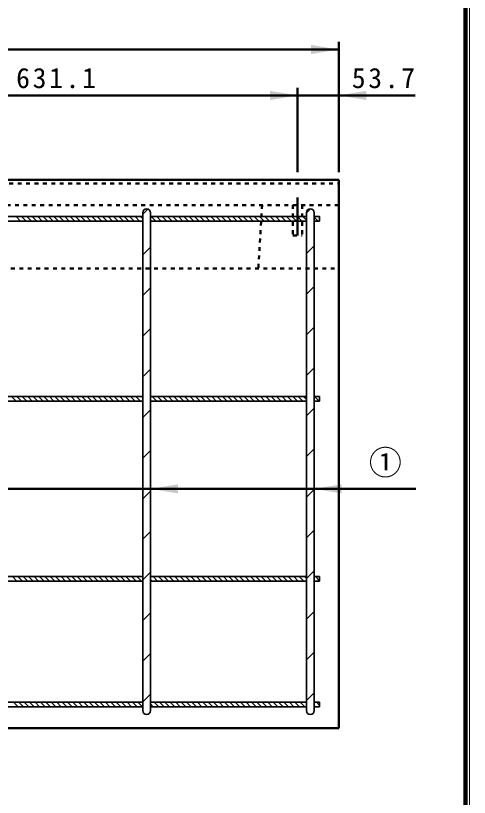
# Model space of a CAD drawing. Units: millimetres, scale not verified. Extents: x 100 to 4105, y 100 to 2870.
# Drawn here: x 3512 to 4105, y 798 to 1819 of the extents above; entities that cross this region are included whole.
import ezdxf
from ezdxf.enums import TextEntityAlignment as Align

# ---------------------------------------------------------------- set-up
doc = ezdxf.new("R2010")
doc.units = ezdxf.units.MM
doc.header["$LTSCALE"] = 5
doc.linetypes.add('USER1', pattern=[2.2, 1, -1.2])
doc.linetypes.add('USER2', pattern=[13.4, 10, -1.2, 1, -1.2])
doc.layers.add('V-nasSTD', color=7, linetype='Continuous', lineweight=35)
doc.styles.add('ＭＳ ゴシック', font='')
doc.styles.get('ＭＳ ゴシック').set_extended_font_data('MS Gothic')

msp = doc.modelspace()

# ---------------------------------------------------------------- hatches: boundary and pattern name
at = {"layer": 'V-nasSTD'}
for points in [[(3898.168, 1768.655), (3934.168, 1774.655), (3898.168, 1780.655)], [(3844.468, 1708.655), (3880.468, 1714.655), (3844.468, 1720.655)], [(3970.168, 1720.655), (3934.168, 1714.655), (3970.168, 1708.655)], [(3724.168, 1207.155), (3688.168, 1201.155), (3724.168, 1195.155)], [(3938.168, 1207.155), (3902.168, 1201.155), (3938.168, 1195.155)]]:
    msp.add_hatch(color=256, dxfattribs=at).paths.add_polyline_path(points)

# ---------------------------------------------------------------- linework, layer by layer
at = {"layer": 'V-nasSTD', "lineweight": 100}
msp.add_line((4100, 105), (4100, 2865), dxfattribs=at)
at = {"layer": 'V-nasSTD', "lineweight": 50}
for p, q in [((3934.168, 1614.655), (3934.168, 1784.655)), ((1934.168, 1774.655), (3934.168, 1774.655)), ((3880.468, 1614.655), (3880.468, 1724.655)), ((3249.368, 1714.655), (3880.468, 1714.655)), ((3880.468, 1714.655), (3934.168, 1714.655)), ((3934.168, 1714.655), (4034.168, 1714.655)), ((1934.168, 1604.655), (3934.168, 1604.655)), ((3934.168, 1604.655), (3934.168, 888.655)), ((4035.168, 1201.155), (3260.168, 1201.155)), ((1934.168, 888.655), (3934.168, 888.655))]:
    msp.add_line(p, q, dxfattribs=at)
at = {"layer": 'V-nasSTD', "linetype": 'USER1', "lineweight": 50}
for p, q in [((3195.668, 1599.655), (3934.168, 1599.655)), ((3934.168, 1571.655), (3195.668, 1571.655)), ((3834.168, 1571.655), (3829.168, 1488.655)), ((3874.468, 1571.655), (3874.468, 1531.655)), ((3886.468, 1571.655), (3886.468, 1531.655)), ((3874.468, 1531.655), (3886.468, 1531.655)), ((3186.918, 1488.655), (3934.168, 1488.655))]:
    msp.add_line(p, q, dxfattribs=at)
at = {"layer": 'V-nasSTD', "linetype": 'USER2', "lineweight": 50}
msp.add_line((3880.468, 1581.655), (3880.468, 1531.655), dxfattribs=at)
at = {"layer": 'V-nasSTD'}
for p, q in [((3678.168, 1559.582), (3684.922, 1566.337)), ((3678.168, 1561.655), (3678.168, 911.655)), ((3688.168, 1561.655), (3688.168, 911.655)), ((3892.168, 1561.45), (3897.368, 1566.651)), ((3892.168, 1561.655), (3892.168, 911.655)), ((3902.168, 1561.655), (3902.168, 911.655)), ((3902.168, 1561.655), (3902.168, 1556.655)), ((3902.168, 1561.655), (3902.168, 1556.655)), ((3474.168, 1556.655), (3678.168, 1556.655)), ((3512.5, 1556.655), (3518.5, 1550.655)), ((3519.571, 1556.655), (3525.571, 1550.655)), ((3526.643, 1556.655), (3532.643, 1550.655)), ((3533.714, 1556.655), (3539.714, 1550.655)), ((3540.785, 1556.655), (3546.785, 1550.655)), ((3547.856, 1556.655), (3553.856, 1550.655)), ((3554.927, 1556.655), (3560.927, 1550.655)), ((3561.998, 1556.655), (3567.998, 1550.655)), ((3569.069, 1556.655), (3575.069, 1550.655)), ((3576.14, 1556.655), (3582.14, 1550.655)), ((3583.211, 1556.655), (3589.211, 1550.655)), ((3590.282, 1556.655), (3596.282, 1550.655)), ((3597.353, 1556.655), (3603.353, 1550.655)), ((3604.424, 1556.655), (3610.424, 1550.655)), ((3611.495, 1556.655), (3617.495, 1550.655)), ((3618.566, 1556.655), (3624.566, 1550.655)), ((3625.637, 1556.655), (3631.637, 1550.655)), ((3632.709, 1556.655), (3638.709, 1550.655)), ((3639.78, 1556.655), (3645.78, 1550.655)), ((3646.851, 1556.655), (3652.851, 1550.655)), ((3653.922, 1556.655), (3659.922, 1550.655)), ((3660.993, 1556.655), (3666.993, 1550.655)), ((3668.064, 1556.655), (3674.064, 1550.655)), ((3675.135, 1556.655), (3678.168, 1553.622)), ((3688.168, 1556.655), (3892.168, 1556.655)), ((3689.277, 1556.655), (3695.277, 1550.655)), ((3696.348, 1556.655), (3702.348, 1550.655)), ((3703.419, 1556.655), (3709.419, 1550.655)), ((3710.49, 1556.655), (3716.49, 1550.655)), ((3717.561, 1556.655), (3723.561, 1550.655)), ((3724.632, 1556.655), (3730.632, 1550.655)), ((3731.703, 1556.655), (3737.703, 1550.655)), ((3738.775, 1556.655), (3744.775, 1550.655)), ((3745.846, 1556.655), (3751.846, 1550.655)), ((3752.917, 1556.655), (3758.917, 1550.655)), ((3759.988, 1556.655), (3765.988, 1550.655)), ((3767.059, 1556.655), (3773.059, 1550.655)), ((3774.13, 1556.655), (3780.13, 1550.655)), ((3781.201, 1556.655), (3787.201, 1550.655)), ((3788.272, 1556.655), (3794.272, 1550.655)), ((3795.343, 1556.655), (3801.343, 1550.655)), ((3802.414, 1556.655), (3808.414, 1550.655)), ((3809.485, 1556.655), (3815.485, 1550.655)), ((3816.556, 1556.655), (3822.556, 1550.655)), ((3823.627, 1556.655), (3829.627, 1550.655)), ((3830.698, 1556.655), (3836.698, 1550.655)), ((3833.264, 1556.655), (3874.468, 1556.655)), ((3837.769, 1556.655), (3843.769, 1550.655)), ((3844.841, 1556.655), (3850.841, 1550.655)), ((3851.912, 1556.655), (3857.912, 1550.655)), ((3858.983, 1556.655), (3864.983, 1550.655)), ((3866.054, 1556.655), (3872.054, 1550.655)), ((3873.125, 1556.655), (3879.125, 1550.655)), ((3874.468, 1556.655), (3880.468, 1556.655)), ((3880.196, 1556.655), (3886.196, 1550.655)), ((3880.468, 1556.655), (3886.468, 1556.655)), ((3886.468, 1556.655), (3892.168, 1556.655)), ((3887.267, 1556.655), (3892.168, 1551.754)), ((3902.168, 1556.655), (3909.168, 1556.655)), ((3902.168, 1555.896), (3907.409, 1550.655)), ((3908.48, 1556.655), (3909.168, 1555.967)), ((3909.168, 1556.655), (3909.168, 1550.655)), ((3474.168, 1550.655), (3678.168, 1550.655)), ((3688.168, 1550.655), (3892.168, 1550.655)), ((3874.468, 1550.655), (3832.902, 1550.655)), ((3880.468, 1550.655), (3874.468, 1550.655)), ((3886.468, 1550.655), (3880.468, 1550.655)), ((3892.168, 1550.655), (3886.468, 1550.655)), ((3902.168, 1550.655), (3909.168, 1550.655)), ((3678.168, 1506.549), (3688.168, 1516.549)), ((3892.168, 1508.417), (3902.168, 1518.417)), ((3678.168, 1453.516), (3688.168, 1463.516)), ((3892.168, 1455.384), (3902.168, 1465.384)), ((3678.168, 1400.483), (3688.168, 1410.483)), ((3892.168, 1402.351), (3902.168, 1412.351)), ((3678.168, 1347.45), (3688.168, 1357.45)), ((3892.168, 1349.318), (3902.168, 1359.318)), ((3474.168, 1321.655), (3678.168, 1321.655)), ((3506.582, 1321.655), (3512.582, 1315.655)), ((3513.653, 1321.655), (3519.653, 1315.655)), ((3520.724, 1321.655), (3526.724, 1315.655)), ((3527.795, 1321.655), (3533.795, 1315.655)), ((3534.866, 1321.655), (3540.866, 1315.655)), ((3541.937, 1321.655), (3547.937, 1315.655)), ((3549.008, 1321.655), (3555.008, 1315.655)), ((3556.079, 1321.655), (3562.079, 1315.655)), ((3563.15, 1321.655), (3569.15, 1315.655)), ((3570.221, 1321.655), (3576.221, 1315.655)), ((3577.292, 1321.655), (3583.292, 1315.655)), ((3584.363, 1321.655), (3590.363, 1315.655)), ((3591.434, 1321.655), (3597.434, 1315.655)), ((3598.505, 1321.655), (3604.505, 1315.655)), ((3605.576, 1321.655), (3611.576, 1315.655)), ((3612.648, 1321.655), (3618.648, 1315.655)), ((3619.719, 1321.655), (3625.719, 1315.655)), ((3626.79, 1321.655), (3632.79, 1315.655)), ((3633.861, 1321.655), (3639.861, 1315.655)), ((3640.932, 1321.655), (3646.932, 1315.655)), ((3648.003, 1321.655), (3654.003, 1315.655)), ((3655.074, 1321.655), (3661.074, 1315.655)), ((3662.145, 1321.655), (3668.145, 1315.655)), ((3669.216, 1321.655), (3675.216, 1315.655)), ((3676.287, 1321.655), (3678.168, 1319.774)), ((3688.168, 1321.655), (3892.168, 1321.655)), ((3688.168, 1316.845), (3689.358, 1315.655)), ((3690.429, 1321.655), (3696.429, 1315.655)), ((3697.5, 1321.655), (3703.5, 1315.655)), ((3704.571, 1321.655), (3710.571, 1315.655)), ((3711.643, 1321.655), (3717.643, 1315.655)), ((3718.714, 1321.655), (3724.714, 1315.655)), ((3725.785, 1321.655), (3731.785, 1315.655)), ((3732.856, 1321.655), (3738.856, 1315.655)), ((3739.927, 1321.655), (3745.927, 1315.655)), ((3746.998, 1321.655), (3752.998, 1315.655)), ((3754.069, 1321.655), (3760.069, 1315.655)), ((3761.14, 1321.655), (3767.14, 1315.655)), ((3768.211, 1321.655), (3774.211, 1315.655)), ((3775.282, 1321.655), (3781.282, 1315.655)), ((3782.353, 1321.655), (3788.353, 1315.655)), ((3789.424, 1321.655), (3795.424, 1315.655)), ((3796.495, 1321.655), (3802.495, 1315.655)), ((3803.566, 1321.655), (3809.566, 1315.655)), ((3810.637, 1321.655), (3816.637, 1315.655)), ((3817.709, 1321.655), (3823.709, 1315.655)), ((3824.78, 1321.655), (3830.78, 1315.655)), ((3831.851, 1321.655), (3837.851, 1315.655)), ((3838.922, 1321.655), (3844.922, 1315.655)), ((3845.993, 1321.655), (3851.993, 1315.655)), ((3853.064, 1321.655), (3859.064, 1315.655)), ((3860.135, 1321.655), (3866.135, 1315.655)), ((3867.206, 1321.655), (3873.206, 1315.655)), ((3874.277, 1321.655), (3880.277, 1315.655)), ((3881.348, 1321.655), (3887.348, 1315.655)), ((3888.419, 1321.655), (3892.168, 1317.906)), ((3902.168, 1321.655), (3909.168, 1321.655)), ((3902.561, 1321.655), (3908.561, 1315.655)), ((3909.168, 1321.655), (3909.168, 1315.655)), ((3909.168, 1315.655), (3909.168, 1318.655)), ((3474.168, 1315.655), (3678.168, 1315.655)), ((3688.168, 1315.655), (3892.168, 1315.655)), ((3892.168, 1296.285), (3902.168, 1306.285)), ((3902.168, 1315.655), (3909.168, 1315.655)), ((3678.168, 1294.417), (3688.168, 1304.417)), ((3678.168, 1241.384), (3688.168, 1251.384)), ((3892.168, 1243.252), (3902.168, 1253.252)), ((3678.168, 1188.351), (3688.168, 1198.351)), ((3892.168, 1190.219), (3902.168, 1200.219)), ((3678.168, 1135.318), (3688.168, 1145.318)), ((3892.168, 1137.186), (3902.168, 1147.186)), ((3678.168, 1082.285), (3688.168, 1092.285)), ((3892.168, 1084.153), (3902.168, 1094.153)), ((3474.168, 1086.655), (3678.168, 1086.655)), ((3507.734, 1086.655), (3513.734, 1080.655)), ((3514.805, 1086.655), (3520.805, 1080.655)), ((3521.876, 1086.655), (3527.876, 1080.655)), ((3528.947, 1086.655), (3534.947, 1080.655)), ((3536.018, 1086.655), (3542.018, 1080.655)), ((3543.089, 1086.655), (3549.089, 1080.655)), ((3550.16, 1086.655), (3556.16, 1080.655)), ((3557.231, 1086.655), (3563.231, 1080.655)), ((3564.302, 1086.655), (3570.302, 1080.655)), ((3571.373, 1086.655), (3577.373, 1080.655)), ((3578.444, 1086.655), (3584.444, 1080.655)), ((3585.516, 1086.655), (3591.516, 1080.655)), ((3592.587, 1086.655), (3598.587, 1080.655)), ((3599.658, 1086.655), (3605.658, 1080.655)), ((3606.729, 1086.655), (3612.729, 1080.655)), ((3613.8, 1086.655), (3619.8, 1080.655)), ((3620.871, 1086.655), (3626.871, 1080.655)), ((3627.942, 1086.655), (3633.942, 1080.655)), ((3635.013, 1086.655), (3641.013, 1080.655)), ((3642.084, 1086.655), (3648.084, 1080.655)), ((3649.155, 1086.655), (3655.155, 1080.655)), ((3656.226, 1086.655), (3662.226, 1080.655)), ((3663.297, 1086.655), (3669.297, 1080.655)), ((3670.368, 1086.655), (3676.368, 1080.655)), ((3677.439, 1086.655), (3678.168, 1085.926)), ((3688.168, 1086.655), (3892.168, 1086.655)), ((3688.168, 1082.998), (3690.51, 1080.655)), ((3691.582, 1086.655), (3697.582, 1080.655)), ((3698.653, 1086.655), (3704.653, 1080.655)), ((3705.724, 1086.655), (3711.724, 1080.655)), ((3712.795, 1086.655), (3718.795, 1080.655)), ((3719.866, 1086.655), (3725.866, 1080.655)), ((3726.937, 1086.655), (3732.937, 1080.655)), ((3734.008, 1086.655), (3740.008, 1080.655)), ((3741.079, 1086.655), (3747.079, 1080.655)), ((3748.15, 1086.655), (3754.15, 1080.655)), ((3755.221, 1086.655), (3761.221, 1080.655)), ((3762.292, 1086.655), (3768.292, 1080.655)), ((3769.363, 1086.655), (3775.363, 1080.655)), ((3776.434, 1086.655), (3782.434, 1080.655)), ((3783.505, 1086.655), (3789.505, 1080.655)), ((3790.576, 1086.655), (3796.576, 1080.655)), ((3797.648, 1086.655), (3803.648, 1080.655)), ((3804.719, 1086.655), (3810.719, 1080.655)), ((3811.79, 1086.655), (3817.79, 1080.655)), ((3818.861, 1086.655), (3824.861, 1080.655)), ((3825.932, 1086.655), (3831.932, 1080.655)), ((3833.003, 1086.655), (3839.003, 1080.655)), ((3840.074, 1086.655), (3846.074, 1080.655)), ((3847.145, 1086.655), (3853.145, 1080.655)), ((3854.216, 1086.655), (3860.216, 1080.655)), ((3861.287, 1086.655), (3867.287, 1080.655)), ((3868.358, 1086.655), (3874.358, 1080.655)), ((3875.429, 1086.655), (3881.429, 1080.655)), ((3882.5, 1086.655), (3888.5, 1080.655)), ((3889.571, 1086.655), (3892.168, 1084.059)), ((3902.168, 1086.655), (3909.168, 1086.655)), ((3903.714, 1086.655), (3909.168, 1081.201)), ((3909.168, 1086.655), (3909.168, 1080.655)), ((3474.168, 1080.655), (3678.168, 1080.655)), ((3688.168, 1080.655), (3892.168, 1080.655)), ((3902.168, 1081.13), (3902.643, 1080.655)), ((3902.168, 1080.655), (3909.168, 1080.655)), ((3892.168, 1031.12), (3902.168, 1041.12)), ((3678.168, 1029.252), (3688.168, 1039.252)), ((3678.168, 976.219), (3688.168, 986.219)), ((3892.168, 978.087), (3902.168, 988.087)), ((3678.168, 923.186), (3688.168, 933.186)), ((3892.168, 925.054), (3902.168, 935.054)), ((3474.168, 922.655), (3678.168, 922.655)), ((3509.099, 922.655), (3515.099, 916.655)), ((3516.17, 922.655), (3522.17, 916.655)), ((3523.241, 922.655), (3529.241, 916.655)), ((3530.312, 922.655), (3536.312, 916.655)), ((3537.383, 922.655), (3543.383, 916.655)), ((3544.455, 922.655), (3550.455, 916.655)), ((3551.526, 922.655), (3557.526, 916.655)), ((3558.597, 922.655), (3564.597, 916.655)), ((3565.668, 922.655), (3571.668, 916.655)), ((3572.739, 922.655), (3578.739, 916.655)), ((3579.81, 922.655), (3585.81, 916.655)), ((3586.881, 922.655), (3592.881, 916.655)), ((3593.952, 922.655), (3599.952, 916.655)), ((3601.023, 922.655), (3607.023, 916.655)), ((3608.094, 922.655), (3614.094, 916.655)), ((3615.165, 922.655), (3621.165, 916.655)), ((3622.236, 922.655), (3628.236, 916.655)), ((3629.307, 922.655), (3635.307, 916.655)), ((3636.378, 922.655), (3642.378, 916.655)), ((3643.45, 922.655), (3649.45, 916.655)), ((3650.521, 922.655), (3656.521, 916.655)), ((3657.592, 922.655), (3663.592, 916.655)), ((3664.663, 922.655), (3670.663, 916.655)), ((3671.734, 922.655), (3677.734, 916.655)), ((3688.168, 922.655), (3892.168, 922.655)), ((3688.168, 920.363), (3691.876, 916.655)), ((3692.947, 922.655), (3698.947, 916.655)), ((3700.018, 922.655), (3706.018, 916.655)), ((3707.089, 922.655), (3713.089, 916.655)), ((3714.16, 922.655), (3720.16, 916.655)), ((3721.231, 922.655), (3727.231, 916.655)), ((3728.302, 922.655), (3734.302, 916.655)), ((3735.373, 922.655), (3741.373, 916.655)), ((3742.444, 922.655), (3748.444, 916.655)), ((3749.516, 922.655), (3755.516, 916.655)), ((3756.587, 922.655), (3762.587, 916.655)), ((3763.658, 922.655), (3769.658, 916.655)), ((3770.729, 922.655), (3776.729, 916.655)), ((3777.8, 922.655), (3783.8, 916.655)), ((3784.871, 922.655), (3790.871, 916.655)), ((3791.942, 922.655), (3797.942, 916.655)), ((3799.013, 922.655), (3805.013, 916.655)), ((3806.084, 922.655), (3812.084, 916.655)), ((3813.155, 922.655), (3819.155, 916.655)), ((3820.226, 922.655), (3826.226, 916.655)), ((3827.297, 922.655), (3833.297, 916.655)), ((3834.368, 922.655), (3840.368, 916.655)), ((3841.439, 922.655), (3847.439, 916.655)), ((3848.51, 922.655), (3854.51, 916.655)), ((3855.582, 922.655), (3861.582, 916.655)), ((3862.653, 922.655), (3868.653, 916.655)), ((3869.724, 922.655), (3875.724, 916.655)), ((3876.795, 922.655), (3882.795, 916.655)), ((3883.866, 922.655), (3889.866, 916.655)), ((3890.937, 922.655), (3892.168, 921.424)), ((3902.168, 922.655), (3909.168, 922.655)), ((3902.168, 918.495), (3904.008, 916.655)), ((3905.079, 922.655), (3909.168, 918.566)), ((3909.168, 922.655), (3909.168, 916.655)), ((3474.168, 916.655), (3678.168, 916.655)), ((3688.168, 916.655), (3892.168, 916.655)), ((3902.168, 916.655), (3909.168, 916.655))]:
    msp.add_line(p, q, dxfattribs=at)
at = {"layer": 'V-nasSTD', "lineweight": 13}
msp.add_lwpolyline([(100, 100), (100, 2870), (4105, 2870), (4105, 100)], close=True, dxfattribs=at)
at = {"layer": 'V-nasSTD'}
for centre, start, end in [((3683.168, 1561.655), 0, 180), ((3897.168, 1561.655), 0, 180), ((3683.168, 911.655), 180, 0), ((3897.168, 911.655), 180, 0)]:
    msp.add_arc(centre, 5, start, end, dxfattribs=at)

# ---------------------------------------------------------------- texts
at = {"layer": 'V-nasSTD', "style": 'ＭＳ ゴシック'}
msp.add_text('①', height=31.67, dxfattribs=at).set_placement((3973.568, 1251.355), align=Align.TOP_LEFT)
at = {"layer": 'V-nasSTD', "char_height": 26.39, "attachment_point": 1, "style": 'ＭＳ ゴシック'}
for s, insert in [('\\T1.2;631.1', (3512.718, 1750.655)), ('\\T1.2;53.7', (3951.368, 1750.655))]:
    msp.add_mtext(s, dxfattribs=dict(at, insert=insert))

doc.saveas('drawing.dxf')
